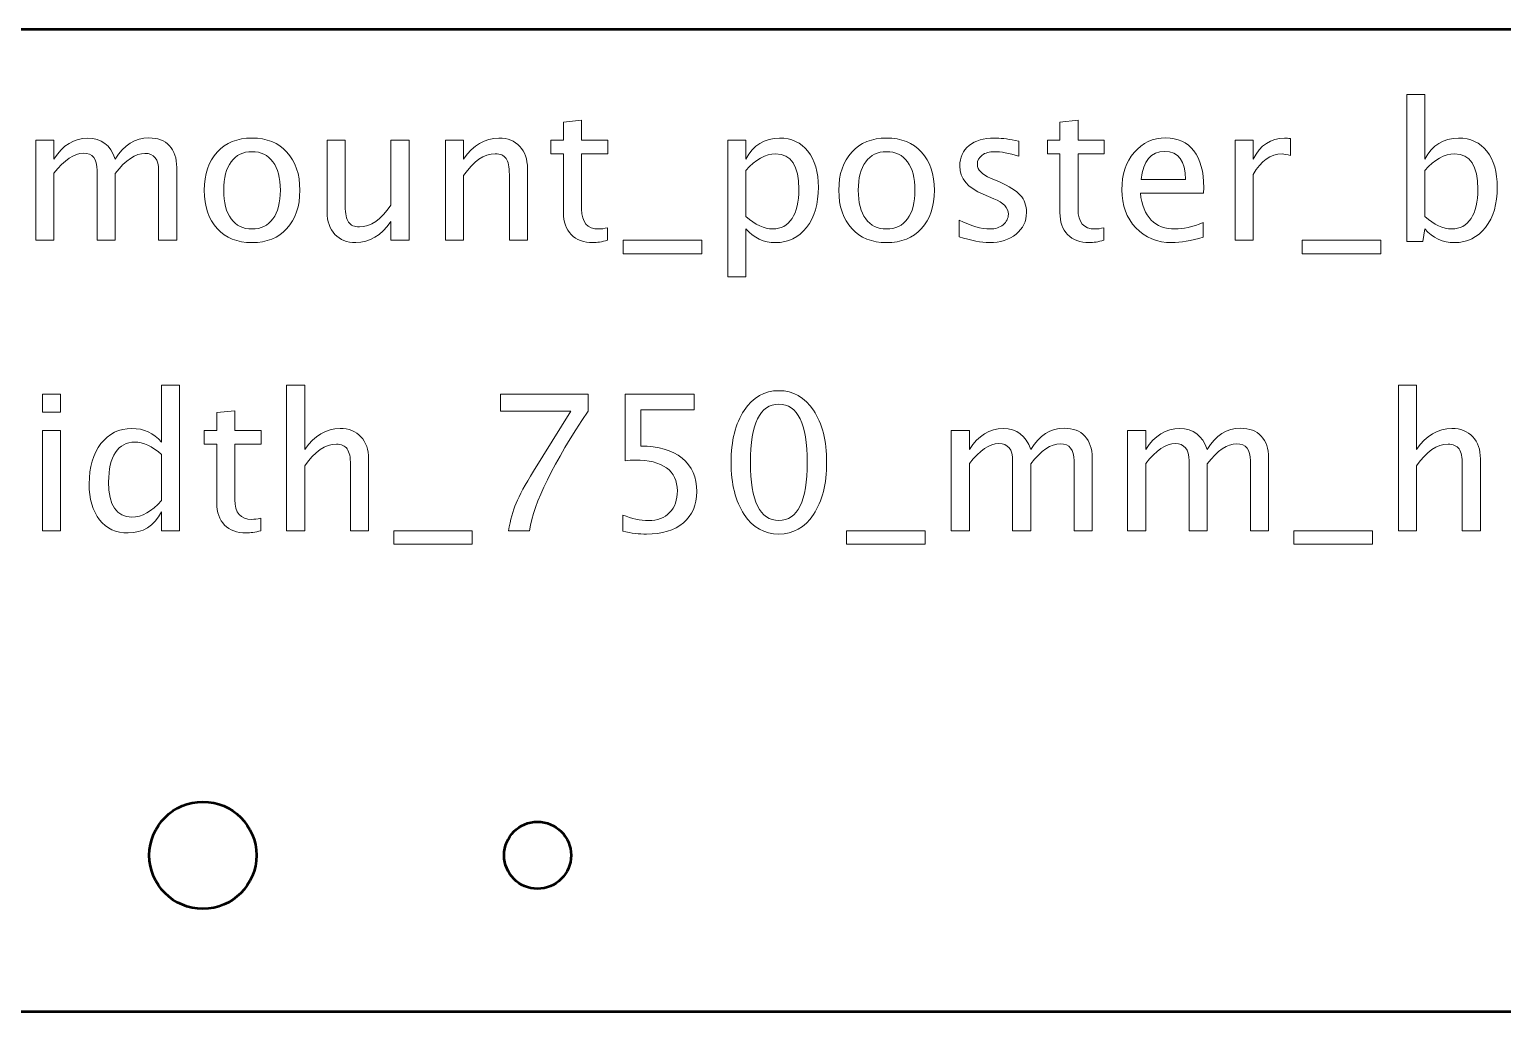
# Model space of a CAD drawing. Header units: centimetres. Extents: x -26.9 to 26.9, y -5.2 to 5.2.
# Drawn here: x 0.72 to 7.32, y 0.8 to 5.2 of the extents above; entities that cross this region are included whole.
import ezdxf

# ---------------------------------------------------------------- set-up
doc = ezdxf.new("R2010")
doc.units = ezdxf.units.CM
doc.header["$MEASUREMENT"] = 0
doc.layers.add('Layer 1', color=7, linetype='Continuous')

msp = doc.modelspace()

# ---------------------------------------------------------------- linework, layer by layer
at = {"layer": 'Layer 1', "lineweight": 53}
for centre, major_axis in [((1.5, 1.5), (0, 0.24)), ((3, 1.5), (0, 0.15))]:
    msp.add_ellipse(centre, major_axis=major_axis, ratio=1, dxfattribs=at)
msp.add_open_spline([(-26.95, 1.3), (-26.95, 1.3), (-26.95, 4.7), (-26.95, 4.7), (-26.95, 4.7), (-26.95, 4.97614), (-26.72614, 5.2), (-26.45, 5.2), (-26.45, 5.2), (-26.45, 5.2), (26.45, 5.2), (26.45, 5.2), (26.45, 5.2), (26.72614, 5.2), (26.95, 4.97614), (26.95, 4.7), (26.95, 4.7), (26.95, 4.7), (26.95, 1.3), (26.95, 1.3), (26.95, 1.3), (26.95, 1.02386), (26.72614, 0.8), (26.45, 0.8), (26.45, 0.8), (26.45, 0.8), (-26.45, 0.8), (-26.45, 0.8), (-26.45, 0.8), (-26.72614, 0.8), (-26.95, 1.02386), (-26.95, 1.3)], degree=3, knots=[0, 0, 0, 0, 0.1111111, 0.1111111, 0.1111111, 0.1111111, 0.2222222, 0.2222222, 0.2222222, 0.2222222, 0.3333333, 0.3333333, 0.3333333, 0.3333333, 0.4444444, 0.4444444, 0.4444444, 0.4444444, 0.5555556, 0.5555556, 0.5555556, 0.5555556, 0.6666667, 0.6666667, 0.6666667, 0.6666667, 0.7777778, 0.7777778, 0.7777778, 0.7777778, 1, 1, 1, 1], dxfattribs=at)
at = {"layer": 'Layer 1', "color": 5, "lineweight": 9}
for points, knots in [([(6.89558, 4.25023), (6.89558, 4.25023), (6.89558, 4.90809), (6.89558, 4.90809), (6.89558, 4.90809), (6.89558, 4.90809), (6.97686, 4.90809), (6.97686, 4.90809), (6.97686, 4.90809), (6.97686, 4.90809), (6.97686, 4.61924), (6.97686, 4.61924), (6.97686, 4.61924), (7.01016, 4.68203), (7.06026, 4.71336), (7.127, 4.71336), (7.127, 4.71336), (7.18105, 4.71336), (7.22352, 4.69374), (7.25457, 4.65437), (7.25457, 4.65437), (7.28561, 4.615), (7.30114, 4.56124), (7.30114, 4.49308), (7.30114, 4.49308), (7.30114, 4.41886), (7.2835, 4.35889), (7.24836, 4.31345), (7.24836, 4.31345), (7.21322, 4.26787), (7.16694, 4.24515), (7.10965, 4.24515), (7.10965, 4.24515), (7.05645, 4.24515), (7.01214, 4.26547), (6.97686, 4.30625), (6.97686, 4.30625), (6.97686, 4.30625), (6.96698, 4.25023), (6.96698, 4.25023), (6.96698, 4.25023), (6.96698, 4.25023), (6.89558, 4.25023), (6.89558, 4.25023)], [0, 0, 0, 0, 0.0833333, 0.0833333, 0.0833333, 0.0833333, 0.1666667, 0.1666667, 0.1666667, 0.1666667, 0.25, 0.25, 0.25, 0.25, 0.3333333, 0.3333333, 0.3333333, 0.3333333, 0.4166667, 0.4166667, 0.4166667, 0.4166667, 0.5, 0.5, 0.5, 0.5, 0.5833333, 0.5833333, 0.5833333, 0.5833333, 0.6666667, 0.6666667, 0.6666667, 0.6666667, 0.75, 0.75, 0.75, 0.75, 0.8333333, 0.8333333, 0.8333333, 0.8333333, 1, 1, 1, 1]), ([(3.31345, 4.25545), (3.28833, 4.24854), (3.26646, 4.24515), (3.24798, 4.24515), (3.24798, 4.24515), (3.20649, 4.24515), (3.17417, 4.257), (3.15103, 4.28071), (3.15103, 4.28071), (3.12775, 4.30442), (3.11618, 4.3373), (3.11618, 4.37949), (3.11618, 4.37949), (3.11618, 4.37949), (3.11618, 4.64308), (3.11618, 4.64308), (3.11618, 4.64308), (3.11618, 4.64308), (3.06001, 4.64308), (3.06001, 4.64308), (3.06001, 4.64308), (3.06001, 4.64308), (3.06001, 4.70405), (3.06001, 4.70405), (3.06001, 4.70405), (3.06001, 4.70405), (3.11618, 4.70405), (3.11618, 4.70405), (3.11618, 4.70405), (3.11618, 4.70405), (3.11618, 4.78518), (3.11618, 4.78518), (3.11618, 4.78518), (3.11618, 4.78518), (3.19746, 4.79295), (3.19746, 4.79295), (3.19746, 4.79295), (3.19746, 4.79295), (3.19746, 4.70405), (3.19746, 4.70405), (3.19746, 4.70405), (3.19746, 4.70405), (3.31514, 4.70405), (3.31514, 4.70405), (3.31514, 4.70405), (3.31514, 4.70405), (3.31514, 4.64308), (3.31514, 4.64308), (3.31514, 4.64308), (3.31514, 4.64308), (3.19746, 4.64308), (3.19746, 4.64308), (3.19746, 4.64308), (3.19746, 4.64308), (3.19746, 4.39416), (3.19746, 4.39416), (3.19746, 4.39416), (3.19746, 4.33546), (3.223, 4.30611), (3.27394, 4.30611), (3.27394, 4.30611), (3.28481, 4.30611), (3.29793, 4.30794), (3.31345, 4.31147), (3.31345, 4.31147), (3.31345, 4.31147), (3.31345, 4.25545), (3.31345, 4.25545)], [0, 0, 0, 0, 0.0555556, 0.0555556, 0.0555556, 0.0555556, 0.1111111, 0.1111111, 0.1111111, 0.1111111, 0.1666667, 0.1666667, 0.1666667, 0.1666667, 0.2222222, 0.2222222, 0.2222222, 0.2222222, 0.2777778, 0.2777778, 0.2777778, 0.2777778, 0.3333333, 0.3333333, 0.3333333, 0.3333333, 0.3888889, 0.3888889, 0.3888889, 0.3888889, 0.4444444, 0.4444444, 0.4444444, 0.4444444, 0.5, 0.5, 0.5, 0.5, 0.5555556, 0.5555556, 0.5555556, 0.5555556, 0.6111111, 0.6111111, 0.6111111, 0.6111111, 0.6666667, 0.6666667, 0.6666667, 0.6666667, 0.7222222, 0.7222222, 0.7222222, 0.7222222, 0.7777778, 0.7777778, 0.7777778, 0.7777778, 0.8333333, 0.8333333, 0.8333333, 0.8333333, 0.8888889, 0.8888889, 0.8888889, 0.8888889, 1, 1, 1, 1]), ([(5.53808, 4.25545), (5.51296, 4.24854), (5.49109, 4.24515), (5.47261, 4.24515), (5.47261, 4.24515), (5.43112, 4.24515), (5.3988, 4.257), (5.37566, 4.28071), (5.37566, 4.28071), (5.35238, 4.30442), (5.34081, 4.3373), (5.34081, 4.37949), (5.34081, 4.37949), (5.34081, 4.37949), (5.34081, 4.64308), (5.34081, 4.64308), (5.34081, 4.64308), (5.34081, 4.64308), (5.28464, 4.64308), (5.28464, 4.64308), (5.28464, 4.64308), (5.28464, 4.64308), (5.28464, 4.70405), (5.28464, 4.70405), (5.28464, 4.70405), (5.28464, 4.70405), (5.34081, 4.70405), (5.34081, 4.70405), (5.34081, 4.70405), (5.34081, 4.70405), (5.34081, 4.78518), (5.34081, 4.78518), (5.34081, 4.78518), (5.34081, 4.78518), (5.42209, 4.79295), (5.42209, 4.79295), (5.42209, 4.79295), (5.42209, 4.79295), (5.42209, 4.70405), (5.42209, 4.70405), (5.42209, 4.70405), (5.42209, 4.70405), (5.53977, 4.70405), (5.53977, 4.70405), (5.53977, 4.70405), (5.53977, 4.70405), (5.53977, 4.64308), (5.53977, 4.64308), (5.53977, 4.64308), (5.53977, 4.64308), (5.42209, 4.64308), (5.42209, 4.64308), (5.42209, 4.64308), (5.42209, 4.64308), (5.42209, 4.39416), (5.42209, 4.39416), (5.42209, 4.39416), (5.42209, 4.33546), (5.44763, 4.30611), (5.49857, 4.30611), (5.49857, 4.30611), (5.50944, 4.30611), (5.52256, 4.30794), (5.53808, 4.31147), (5.53808, 4.31147), (5.53808, 4.31147), (5.53808, 4.25545), (5.53808, 4.25545)], [0, 0, 0, 0, 0.0555556, 0.0555556, 0.0555556, 0.0555556, 0.1111111, 0.1111111, 0.1111111, 0.1111111, 0.1666667, 0.1666667, 0.1666667, 0.1666667, 0.2222222, 0.2222222, 0.2222222, 0.2222222, 0.2777778, 0.2777778, 0.2777778, 0.2777778, 0.3333333, 0.3333333, 0.3333333, 0.3333333, 0.3888889, 0.3888889, 0.3888889, 0.3888889, 0.4444444, 0.4444444, 0.4444444, 0.4444444, 0.5, 0.5, 0.5, 0.5, 0.5555556, 0.5555556, 0.5555556, 0.5555556, 0.6111111, 0.6111111, 0.6111111, 0.6111111, 0.6666667, 0.6666667, 0.6666667, 0.6666667, 0.7222222, 0.7222222, 0.7222222, 0.7222222, 0.7777778, 0.7777778, 0.7777778, 0.7777778, 0.8333333, 0.8333333, 0.8333333, 0.8333333, 0.8888889, 0.8888889, 0.8888889, 0.8888889, 1, 1, 1, 1]), ([(0.75114, 4.25531), (0.75114, 4.25531), (0.75114, 4.70405), (0.75114, 4.70405), (0.75114, 4.70405), (0.75114, 4.70405), (0.83242, 4.70405), (0.83242, 4.70405), (0.83242, 4.70405), (0.83242, 4.70405), (0.83242, 4.61924), (0.83242, 4.61924), (0.83242, 4.61924), (0.87207, 4.68203), (0.92287, 4.71336), (0.9851, 4.71336), (0.9851, 4.71336), (1.04508, 4.71336), (1.08586, 4.68203), (1.10759, 4.61924), (1.10759, 4.61924), (1.14611, 4.6826), (1.19635, 4.71421), (1.25801, 4.71421), (1.25801, 4.71421), (1.29738, 4.71421), (1.328, 4.70263), (1.34988, 4.67935), (1.34988, 4.67935), (1.37175, 4.65607), (1.38276, 4.62347), (1.38276, 4.58156), (1.38276, 4.58156), (1.38276, 4.58156), (1.38276, 4.25531), (1.38276, 4.25531), (1.38276, 4.25531), (1.38276, 4.25531), (1.30148, 4.25531), (1.30148, 4.25531), (1.30148, 4.25531), (1.30148, 4.25531), (1.30148, 4.56815), (1.30148, 4.56815), (1.30148, 4.56815), (1.30148, 4.61924), (1.28116, 4.64478), (1.24052, 4.64478), (1.24052, 4.64478), (1.19832, 4.64478), (1.15401, 4.615), (1.10759, 4.55531), (1.10759, 4.55531), (1.10759, 4.55531), (1.10759, 4.25531), (1.10759, 4.25531), (1.10759, 4.25531), (1.10759, 4.25531), (1.02631, 4.25531), (1.02631, 4.25531), (1.02631, 4.25531), (1.02631, 4.25531), (1.02631, 4.56844), (1.02631, 4.56844), (1.02631, 4.56844), (1.02631, 4.61994), (1.00571, 4.64562), (0.96436, 4.64562), (0.96436, 4.64562), (0.9233, 4.64562), (0.87927, 4.61571), (0.83242, 4.55574), (0.83242, 4.55574), (0.83242, 4.55574), (0.83242, 4.25531), (0.83242, 4.25531), (0.83242, 4.25531), (0.83242, 4.25531), (0.75114, 4.25531), (0.75114, 4.25531)], [0, 0, 0, 0, 0.047619, 0.047619, 0.047619, 0.047619, 0.0952381, 0.0952381, 0.0952381, 0.0952381, 0.1428571, 0.1428571, 0.1428571, 0.1428571, 0.1904762, 0.1904762, 0.1904762, 0.1904762, 0.2380952, 0.2380952, 0.2380952, 0.2380952, 0.2857143, 0.2857143, 0.2857143, 0.2857143, 0.3333333, 0.3333333, 0.3333333, 0.3333333, 0.3809524, 0.3809524, 0.3809524, 0.3809524, 0.4285714, 0.4285714, 0.4285714, 0.4285714, 0.4761905, 0.4761905, 0.4761905, 0.4761905, 0.5238095, 0.5238095, 0.5238095, 0.5238095, 0.5714286, 0.5714286, 0.5714286, 0.5714286, 0.6190476, 0.6190476, 0.6190476, 0.6190476, 0.6666667, 0.6666667, 0.6666667, 0.6666667, 0.7142857, 0.7142857, 0.7142857, 0.7142857, 0.7619048, 0.7619048, 0.7619048, 0.7619048, 0.8095238, 0.8095238, 0.8095238, 0.8095238, 0.8571429, 0.8571429, 0.8571429, 0.8571429, 0.9047619, 0.9047619, 0.9047619, 0.9047619, 1, 1, 1, 1]), ([(1.7203, 4.24515), (1.6544, 4.24515), (1.60219, 4.26618), (1.5638, 4.30823), (1.5638, 4.30823), (1.52528, 4.35028), (1.50609, 4.40743), (1.50609, 4.47954), (1.50609, 4.47954), (1.50609, 4.5515), (1.52528, 4.60851), (1.5638, 4.65042), (1.5638, 4.65042), (1.60219, 4.69233), (1.6544, 4.71336), (1.7203, 4.71336), (1.7203, 4.71336), (1.7862, 4.71336), (1.83841, 4.69233), (1.87679, 4.65042), (1.87679, 4.65042), (1.91531, 4.60851), (1.93451, 4.5515), (1.93451, 4.47954), (1.93451, 4.47954), (1.93451, 4.40743), (1.91531, 4.35028), (1.87679, 4.30823), (1.87679, 4.30823), (1.83841, 4.26618), (1.7862, 4.24515), (1.7203, 4.24515)], [0, 0, 0, 0, 0.1111111, 0.1111111, 0.1111111, 0.1111111, 0.2222222, 0.2222222, 0.2222222, 0.2222222, 0.3333333, 0.3333333, 0.3333333, 0.3333333, 0.4444444, 0.4444444, 0.4444444, 0.4444444, 0.5555556, 0.5555556, 0.5555556, 0.5555556, 0.6666667, 0.6666667, 0.6666667, 0.6666667, 0.7777778, 0.7777778, 0.7777778, 0.7777778, 1, 1, 1, 1]), ([(2.34288, 4.25531), (2.34288, 4.25531), (2.34288, 4.33969), (2.34288, 4.33969), (2.34288, 4.33969), (2.29956, 4.27662), (2.24693, 4.24515), (2.18512, 4.24515), (2.18512, 4.24515), (2.14589, 4.24515), (2.11471, 4.25743), (2.09156, 4.28212), (2.09156, 4.28212), (2.06828, 4.30682), (2.05671, 4.33998), (2.05671, 4.38189), (2.05671, 4.38189), (2.05671, 4.38189), (2.05671, 4.70405), (2.05671, 4.70405), (2.05671, 4.70405), (2.05671, 4.70405), (2.13799, 4.70405), (2.13799, 4.70405), (2.13799, 4.70405), (2.13799, 4.70405), (2.13799, 4.40842), (2.13799, 4.40842), (2.13799, 4.40842), (2.13799, 4.37469), (2.14293, 4.35084), (2.15267, 4.33673), (2.15267, 4.33673), (2.16254, 4.32248), (2.17891, 4.31542), (2.20191, 4.31542), (2.20191, 4.31542), (2.25159, 4.31542), (2.29872, 4.34802), (2.34288, 4.41336), (2.34288, 4.41336), (2.34288, 4.41336), (2.34288, 4.70405), (2.34288, 4.70405), (2.34288, 4.70405), (2.34288, 4.70405), (2.42417, 4.70405), (2.42417, 4.70405), (2.42417, 4.70405), (2.42417, 4.70405), (2.42417, 4.25531), (2.42417, 4.25531), (2.42417, 4.25531), (2.42417, 4.25531), (2.34288, 4.25531), (2.34288, 4.25531)], [0, 0, 0, 0, 0.0666667, 0.0666667, 0.0666667, 0.0666667, 0.1333333, 0.1333333, 0.1333333, 0.1333333, 0.2, 0.2, 0.2, 0.2, 0.2666667, 0.2666667, 0.2666667, 0.2666667, 0.3333333, 0.3333333, 0.3333333, 0.3333333, 0.4, 0.4, 0.4, 0.4, 0.4666667, 0.4666667, 0.4666667, 0.4666667, 0.5333333, 0.5333333, 0.5333333, 0.5333333, 0.6, 0.6, 0.6, 0.6, 0.6666667, 0.6666667, 0.6666667, 0.6666667, 0.7333333, 0.7333333, 0.7333333, 0.7333333, 0.8, 0.8, 0.8, 0.8, 0.8666667, 0.8666667, 0.8666667, 0.8666667, 1, 1, 1, 1]), ([(2.58729, 4.25531), (2.58729, 4.25531), (2.58729, 4.70405), (2.58729, 4.70405), (2.58729, 4.70405), (2.58729, 4.70405), (2.66857, 4.70405), (2.66857, 4.70405), (2.66857, 4.70405), (2.66857, 4.70405), (2.66857, 4.61924), (2.66857, 4.61924), (2.66857, 4.61924), (2.71161, 4.68203), (2.76439, 4.71336), (2.82676, 4.71336), (2.82676, 4.71336), (2.86599, 4.71336), (2.89717, 4.70108), (2.92017, 4.67639), (2.92017, 4.67639), (2.94317, 4.65183), (2.95475, 4.61867), (2.95475, 4.57719), (2.95475, 4.57719), (2.95475, 4.57719), (2.95475, 4.25531), (2.95475, 4.25531), (2.95475, 4.25531), (2.95475, 4.25531), (2.87346, 4.25531), (2.87346, 4.25531), (2.87346, 4.25531), (2.87346, 4.25531), (2.87346, 4.55066), (2.87346, 4.55066), (2.87346, 4.55066), (2.87346, 4.58396), (2.86853, 4.60767), (2.85879, 4.62178), (2.85879, 4.62178), (2.84891, 4.63603), (2.83268, 4.64308), (2.80996, 4.64308), (2.80996, 4.64308), (2.76001, 4.64308), (2.71288, 4.61049), (2.66857, 4.54529), (2.66857, 4.54529), (2.66857, 4.54529), (2.66857, 4.25531), (2.66857, 4.25531), (2.66857, 4.25531), (2.66857, 4.25531), (2.58729, 4.25531), (2.58729, 4.25531)], [0, 0, 0, 0, 0.0666667, 0.0666667, 0.0666667, 0.0666667, 0.1333333, 0.1333333, 0.1333333, 0.1333333, 0.2, 0.2, 0.2, 0.2, 0.2666667, 0.2666667, 0.2666667, 0.2666667, 0.3333333, 0.3333333, 0.3333333, 0.3333333, 0.4, 0.4, 0.4, 0.4, 0.4666667, 0.4666667, 0.4666667, 0.4666667, 0.5333333, 0.5333333, 0.5333333, 0.5333333, 0.6, 0.6, 0.6, 0.6, 0.6666667, 0.6666667, 0.6666667, 0.6666667, 0.7333333, 0.7333333, 0.7333333, 0.7333333, 0.8, 0.8, 0.8, 0.8, 0.8666667, 0.8666667, 0.8666667, 0.8666667, 1, 1, 1, 1]), ([(3.85278, 4.0919), (3.85278, 4.0919), (3.85278, 4.70405), (3.85278, 4.70405), (3.85278, 4.70405), (3.85278, 4.70405), (3.93406, 4.70405), (3.93406, 4.70405), (3.93406, 4.70405), (3.93406, 4.70405), (3.93406, 4.61924), (3.93406, 4.61924), (3.93406, 4.61924), (3.96736, 4.68203), (4.01746, 4.71336), (4.0842, 4.71336), (4.0842, 4.71336), (4.13825, 4.71336), (4.18072, 4.69374), (4.21177, 4.65437), (4.21177, 4.65437), (4.24281, 4.615), (4.25834, 4.56124), (4.25834, 4.49308), (4.25834, 4.49308), (4.25834, 4.41886), (4.2407, 4.35889), (4.20556, 4.31345), (4.20556, 4.31345), (4.17042, 4.26787), (4.12414, 4.24515), (4.06685, 4.24515), (4.06685, 4.24515), (4.01365, 4.24515), (3.96934, 4.26547), (3.93406, 4.30625), (3.93406, 4.30625), (3.93406, 4.30625), (3.93406, 4.0919), (3.93406, 4.0919), (3.93406, 4.0919), (3.93406, 4.0919), (3.85278, 4.0919), (3.85278, 4.0919)], [0, 0, 0, 0, 0.0833333, 0.0833333, 0.0833333, 0.0833333, 0.1666667, 0.1666667, 0.1666667, 0.1666667, 0.25, 0.25, 0.25, 0.25, 0.3333333, 0.3333333, 0.3333333, 0.3333333, 0.4166667, 0.4166667, 0.4166667, 0.4166667, 0.5, 0.5, 0.5, 0.5, 0.5833333, 0.5833333, 0.5833333, 0.5833333, 0.6666667, 0.6666667, 0.6666667, 0.6666667, 0.75, 0.75, 0.75, 0.75, 0.8333333, 0.8333333, 0.8333333, 0.8333333, 1, 1, 1, 1]), ([(4.56427, 4.24515), (4.49837, 4.24515), (4.44616, 4.26618), (4.40777, 4.30823), (4.40777, 4.30823), (4.36925, 4.35028), (4.35006, 4.40743), (4.35006, 4.47954), (4.35006, 4.47954), (4.35006, 4.5515), (4.36925, 4.60851), (4.40777, 4.65042), (4.40777, 4.65042), (4.44616, 4.69233), (4.49837, 4.71336), (4.56427, 4.71336), (4.56427, 4.71336), (4.63017, 4.71336), (4.68238, 4.69233), (4.72076, 4.65042), (4.72076, 4.65042), (4.75928, 4.60851), (4.77848, 4.5515), (4.77848, 4.47954), (4.77848, 4.47954), (4.77848, 4.40743), (4.75928, 4.35028), (4.72076, 4.30823), (4.72076, 4.30823), (4.68238, 4.26618), (4.63017, 4.24515), (4.56427, 4.24515)], [0, 0, 0, 0, 0.1111111, 0.1111111, 0.1111111, 0.1111111, 0.2222222, 0.2222222, 0.2222222, 0.2222222, 0.3333333, 0.3333333, 0.3333333, 0.3333333, 0.4444444, 0.4444444, 0.4444444, 0.4444444, 0.5555556, 0.5555556, 0.5555556, 0.5555556, 0.6666667, 0.6666667, 0.6666667, 0.6666667, 0.7777778, 0.7777778, 0.7777778, 0.7777778, 1, 1, 1, 1]), ([(4.88967, 4.2714), (4.88967, 4.2714), (4.88967, 4.3459), (4.88967, 4.3459), (4.88967, 4.3459), (4.94287, 4.31937), (4.98902, 4.30611), (5.02839, 4.30611), (5.02839, 4.30611), (5.05181, 4.30611), (5.07128, 4.31246), (5.08667, 4.32516), (5.08667, 4.32516), (5.10205, 4.33772), (5.10981, 4.35352), (5.10981, 4.37257), (5.10981, 4.37257), (5.10981, 4.40037), (5.08822, 4.42337), (5.04504, 4.44158), (5.04504, 4.44158), (5.04504, 4.44158), (4.99748, 4.46176), (4.99748, 4.46176), (4.99748, 4.46176), (4.92735, 4.49083), (4.89221, 4.53288), (4.89221, 4.58749), (4.89221, 4.58749), (4.89221, 4.62657), (4.90604, 4.65734), (4.9337, 4.67977), (4.9337, 4.67977), (4.96136, 4.70221), (4.99932, 4.71336), (5.04744, 4.71336), (5.04744, 4.71336), (5.07241, 4.71336), (5.10346, 4.70997), (5.14029, 4.70306), (5.14029, 4.70306), (5.14029, 4.70306), (5.15722, 4.69981), (5.15722, 4.69981), (5.15722, 4.69981), (5.15722, 4.69981), (5.15722, 4.63208), (5.15722, 4.63208), (5.15722, 4.63208), (5.11192, 4.64562), (5.0758, 4.6524), (5.04885, 4.6524), (5.04885, 4.6524), (5.02514, 4.6524), (5.00637, 4.64718), (4.99212, 4.63688), (4.99212, 4.63688), (4.97801, 4.62657), (4.97095, 4.61275), (4.97095, 4.59539), (4.97095, 4.59539), (4.97095, 4.57098), (4.99071, 4.55023), (5.03036, 4.53344), (5.03036, 4.53344), (5.03036, 4.53344), (5.06945, 4.51693), (5.06945, 4.51693), (5.06945, 4.51693), (5.11376, 4.4983), (5.14509, 4.47855), (5.16343, 4.45781), (5.16343, 4.45781), (5.18192, 4.43706), (5.19109, 4.4111), (5.19109, 4.38005), (5.19109, 4.38005), (5.19109, 4.34068), (5.17557, 4.30837), (5.14438, 4.28311), (5.14438, 4.28311), (5.11334, 4.25785), (5.07354, 4.24515), (5.02514, 4.24515), (5.02514, 4.24515), (4.98789, 4.24515), (4.94287, 4.2539), (4.88967, 4.2714)], [0, 0, 0, 0, 0.0434783, 0.0434783, 0.0434783, 0.0434783, 0.0869565, 0.0869565, 0.0869565, 0.0869565, 0.1304348, 0.1304348, 0.1304348, 0.1304348, 0.173913, 0.173913, 0.173913, 0.173913, 0.2173913, 0.2173913, 0.2173913, 0.2173913, 0.2608696, 0.2608696, 0.2608696, 0.2608696, 0.3043478, 0.3043478, 0.3043478, 0.3043478, 0.3478261, 0.3478261, 0.3478261, 0.3478261, 0.3913043, 0.3913043, 0.3913043, 0.3913043, 0.4347826, 0.4347826, 0.4347826, 0.4347826, 0.4782609, 0.4782609, 0.4782609, 0.4782609, 0.5217391, 0.5217391, 0.5217391, 0.5217391, 0.5652174, 0.5652174, 0.5652174, 0.5652174, 0.6086957, 0.6086957, 0.6086957, 0.6086957, 0.6521739, 0.6521739, 0.6521739, 0.6521739, 0.6956522, 0.6956522, 0.6956522, 0.6956522, 0.7391304, 0.7391304, 0.7391304, 0.7391304, 0.7826087, 0.7826087, 0.7826087, 0.7826087, 0.826087, 0.826087, 0.826087, 0.826087, 0.8695652, 0.8695652, 0.8695652, 0.8695652, 0.9130435, 0.9130435, 0.9130435, 0.9130435, 1, 1, 1, 1]), ([(5.98342, 4.2697), (5.92881, 4.25333), (5.88211, 4.24515), (5.84316, 4.24515), (5.84316, 4.24515), (5.7767, 4.24515), (5.72265, 4.26716), (5.68102, 4.31105), (5.68102, 4.31105), (5.63939, 4.35493), (5.61851, 4.4118), (5.61851, 4.48179), (5.61851, 4.48179), (5.61851, 4.54967), (5.63685, 4.60541), (5.67368, 4.64901), (5.67368, 4.64901), (5.71051, 4.69247), (5.75765, 4.71421), (5.81508, 4.71421), (5.81508, 4.71421), (5.86941, 4.71421), (5.91146, 4.69487), (5.94109, 4.65621), (5.94109, 4.65621), (5.97072, 4.61754), (5.98554, 4.56279), (5.98554, 4.49181), (5.98554, 4.49181), (5.98554, 4.49181), (5.98512, 4.46698), (5.98512, 4.46698), (5.98512, 4.46698), (5.98512, 4.46698), (5.70148, 4.46698), (5.70148, 4.46698), (5.70148, 4.46698), (5.71334, 4.35973), (5.76569, 4.30611), (5.8584, 4.30611), (5.8584, 4.30611), (5.89241, 4.30611), (5.93404, 4.31571), (5.98342, 4.3349), (5.98342, 4.3349), (5.98342, 4.3349), (5.98342, 4.2697), (5.98342, 4.2697)], [0, 0, 0, 0, 0.0769231, 0.0769231, 0.0769231, 0.0769231, 0.1538462, 0.1538462, 0.1538462, 0.1538462, 0.2307692, 0.2307692, 0.2307692, 0.2307692, 0.3076923, 0.3076923, 0.3076923, 0.3076923, 0.3846154, 0.3846154, 0.3846154, 0.3846154, 0.4615385, 0.4615385, 0.4615385, 0.4615385, 0.5384615, 0.5384615, 0.5384615, 0.5384615, 0.6153846, 0.6153846, 0.6153846, 0.6153846, 0.6923077, 0.6923077, 0.6923077, 0.6923077, 0.7692308, 0.7692308, 0.7692308, 0.7692308, 0.8461538, 0.8461538, 0.8461538, 0.8461538, 1, 1, 1, 1]), ([(6.12581, 4.25531), (6.12581, 4.25531), (6.12581, 4.70405), (6.12581, 4.70405), (6.12581, 4.70405), (6.12581, 4.70405), (6.20709, 4.70405), (6.20709, 4.70405), (6.20709, 4.70405), (6.20709, 4.70405), (6.20709, 4.61924), (6.20709, 4.61924), (6.20709, 4.61924), (6.23941, 4.68203), (6.28625, 4.71336), (6.34778, 4.71336), (6.34778, 4.71336), (6.3561, 4.71336), (6.36485, 4.71265), (6.37388, 4.71124), (6.37388, 4.71124), (6.37388, 4.71124), (6.37388, 4.63518), (6.37388, 4.63518), (6.37388, 4.63518), (6.35977, 4.63984), (6.34736, 4.64224), (6.33663, 4.64224), (6.33663, 4.64224), (6.28498, 4.64224), (6.2418, 4.61176), (6.20709, 4.55066), (6.20709, 4.55066), (6.20709, 4.55066), (6.20709, 4.25531), (6.20709, 4.25531), (6.20709, 4.25531), (6.20709, 4.25531), (6.12581, 4.25531), (6.12581, 4.25531)], [0, 0, 0, 0, 0.0909091, 0.0909091, 0.0909091, 0.0909091, 0.1818182, 0.1818182, 0.1818182, 0.1818182, 0.2727273, 0.2727273, 0.2727273, 0.2727273, 0.3636364, 0.3636364, 0.3636364, 0.3636364, 0.4545455, 0.4545455, 0.4545455, 0.4545455, 0.5454545, 0.5454545, 0.5454545, 0.5454545, 0.6363636, 0.6363636, 0.6363636, 0.6363636, 0.7272727, 0.7272727, 0.7272727, 0.7272727, 0.8181818, 0.8181818, 0.8181818, 0.8181818, 1, 1, 1, 1]), ([(1.72016, 4.30611), (1.76037, 4.30611), (1.7917, 4.32121), (1.814, 4.35155), (1.814, 4.35155), (1.83615, 4.38175), (1.8473, 4.4245), (1.8473, 4.47954), (1.8473, 4.47954), (1.8473, 4.53443), (1.83615, 4.57704), (1.814, 4.60724), (1.814, 4.60724), (1.7917, 4.6373), (1.76037, 4.6524), (1.72016, 4.6524), (1.72016, 4.6524), (1.6798, 4.6524), (1.64847, 4.6373), (1.62646, 4.60724), (1.62646, 4.60724), (1.6043, 4.57704), (1.5933, 4.53443), (1.5933, 4.47954), (1.5933, 4.47954), (1.5933, 4.4245), (1.6043, 4.38175), (1.62646, 4.35155), (1.62646, 4.35155), (1.64847, 4.32121), (1.6798, 4.30611), (1.72016, 4.30611)], [0, 0, 0, 0, 0.1111111, 0.1111111, 0.1111111, 0.1111111, 0.2222222, 0.2222222, 0.2222222, 0.2222222, 0.3333333, 0.3333333, 0.3333333, 0.3333333, 0.4444444, 0.4444444, 0.4444444, 0.4444444, 0.5555556, 0.5555556, 0.5555556, 0.5555556, 0.6666667, 0.6666667, 0.6666667, 0.6666667, 0.7777778, 0.7777778, 0.7777778, 0.7777778, 1, 1, 1, 1]), ([(3.93406, 4.36227), (3.97597, 4.32488), (4.01591, 4.30611), (4.05386, 4.30611), (4.05386, 4.30611), (4.09126, 4.30611), (4.12019, 4.32177), (4.14051, 4.35296), (4.14051, 4.35296), (4.16097, 4.38414), (4.17113, 4.42803), (4.17113, 4.48476), (4.17113, 4.48476), (4.17113, 4.58974), (4.13641, 4.64224), (4.06699, 4.64224), (4.06699, 4.64224), (4.02155, 4.64224), (3.97724, 4.61768), (3.93406, 4.56844), (3.93406, 4.56844), (3.93406, 4.56844), (3.93406, 4.36227), (3.93406, 4.36227)], [0, 0, 0, 0, 0.1428571, 0.1428571, 0.1428571, 0.1428571, 0.2857143, 0.2857143, 0.2857143, 0.2857143, 0.4285714, 0.4285714, 0.4285714, 0.4285714, 0.5714286, 0.5714286, 0.5714286, 0.5714286, 0.7142857, 0.7142857, 0.7142857, 0.7142857, 1, 1, 1, 1]), ([(4.56413, 4.30611), (4.60434, 4.30611), (4.63567, 4.32121), (4.65797, 4.35155), (4.65797, 4.35155), (4.68012, 4.38175), (4.69127, 4.4245), (4.69127, 4.47954), (4.69127, 4.47954), (4.69127, 4.53443), (4.68012, 4.57704), (4.65797, 4.60724), (4.65797, 4.60724), (4.63567, 4.6373), (4.60434, 4.6524), (4.56413, 4.6524), (4.56413, 4.6524), (4.52377, 4.6524), (4.49244, 4.6373), (4.47043, 4.60724), (4.47043, 4.60724), (4.44827, 4.57704), (4.43727, 4.53443), (4.43727, 4.47954), (4.43727, 4.47954), (4.43727, 4.4245), (4.44827, 4.38175), (4.47043, 4.35155), (4.47043, 4.35155), (4.49244, 4.32121), (4.52377, 4.30611), (4.56413, 4.30611)], [0, 0, 0, 0, 0.1111111, 0.1111111, 0.1111111, 0.1111111, 0.2222222, 0.2222222, 0.2222222, 0.2222222, 0.3333333, 0.3333333, 0.3333333, 0.3333333, 0.4444444, 0.4444444, 0.4444444, 0.4444444, 0.5555556, 0.5555556, 0.5555556, 0.5555556, 0.6666667, 0.6666667, 0.6666667, 0.6666667, 0.7777778, 0.7777778, 0.7777778, 0.7777778, 1, 1, 1, 1]), ([(5.70572, 4.52794), (5.70572, 4.52794), (5.90384, 4.52794), (5.90384, 4.52794), (5.90384, 4.52794), (5.90384, 4.61148), (5.87265, 4.65324), (5.81042, 4.65324), (5.81042, 4.65324), (5.74777, 4.65324), (5.71291, 4.61148), (5.70572, 4.52794)], [0, 0, 0, 0, 0.25, 0.25, 0.25, 0.25, 0.5, 0.5, 0.5, 0.5, 1, 1, 1, 1]), ([(6.97686, 4.36227), (7.01877, 4.32488), (7.05871, 4.30611), (7.09666, 4.30611), (7.09666, 4.30611), (7.13406, 4.30611), (7.16299, 4.32177), (7.18331, 4.35296), (7.18331, 4.35296), (7.20377, 4.38414), (7.21393, 4.42803), (7.21393, 4.48476), (7.21393, 4.48476), (7.21393, 4.58974), (7.17921, 4.64224), (7.10979, 4.64224), (7.10979, 4.64224), (7.06435, 4.64224), (7.02004, 4.61768), (6.97686, 4.56844), (6.97686, 4.56844), (6.97686, 4.56844), (6.97686, 4.36227), (6.97686, 4.36227)], [0, 0, 0, 0, 0.1428571, 0.1428571, 0.1428571, 0.1428571, 0.2857143, 0.2857143, 0.2857143, 0.2857143, 0.4285714, 0.4285714, 0.4285714, 0.4285714, 0.5714286, 0.5714286, 0.5714286, 0.5714286, 0.7142857, 0.7142857, 0.7142857, 0.7142857, 1, 1, 1, 1]), ([(3.38372, 4.19435), (3.38372, 4.19435), (3.38372, 4.25531), (3.38372, 4.25531), (3.38372, 4.25531), (3.38372, 4.25531), (3.73593, 4.25531), (3.73593, 4.25531), (3.73593, 4.25531), (3.73593, 4.25531), (3.73593, 4.19435), (3.73593, 4.19435), (3.73593, 4.19435), (3.73593, 4.19435), (3.38372, 4.19435), (3.38372, 4.19435)], [0, 0, 0, 0, 0.2, 0.2, 0.2, 0.2, 0.4, 0.4, 0.4, 0.4, 0.6, 0.6, 0.6, 0.6, 1, 1, 1, 1]), ([(6.42652, 4.19435), (6.42652, 4.19435), (6.42652, 4.25531), (6.42652, 4.25531), (6.42652, 4.25531), (6.42652, 4.25531), (6.77873, 4.25531), (6.77873, 4.25531), (6.77873, 4.25531), (6.77873, 4.25531), (6.77873, 4.19435), (6.77873, 4.19435), (6.77873, 4.19435), (6.77873, 4.19435), (6.42652, 4.19435), (6.42652, 4.19435)], [0, 0, 0, 0, 0.2, 0.2, 0.2, 0.2, 0.4, 0.4, 0.4, 0.4, 0.6, 0.6, 0.6, 0.6, 1, 1, 1, 1]), ([(0.78127, 3.48513), (0.78127, 3.48513), (0.78127, 3.56641), (0.78127, 3.56641), (0.78127, 3.56641), (0.78127, 3.56641), (0.86255, 3.56641), (0.86255, 3.56641), (0.86255, 3.56641), (0.86255, 3.56641), (0.86255, 3.48513), (0.86255, 3.48513), (0.86255, 3.48513), (0.86255, 3.48513), (0.78127, 3.48513), (0.78127, 3.48513)], [0, 0, 0, 0, 0.2, 0.2, 0.2, 0.2, 0.4, 0.4, 0.4, 0.4, 0.6, 0.6, 0.6, 0.6, 1, 1, 1, 1]), ([(1.31467, 2.95427), (1.31467, 2.95427), (1.31467, 3.03851), (1.31467, 3.03851), (1.31467, 3.03851), (1.28151, 2.97558), (1.23156, 2.94411), (1.16481, 2.94411), (1.16481, 2.94411), (1.11063, 2.94411), (1.06801, 2.96372), (1.03697, 3.00309), (1.03697, 3.00309), (1.00592, 3.04246), (0.9904, 3.09623), (0.9904, 3.16439), (0.9904, 3.16439), (0.9904, 3.23889), (1.00804, 3.29886), (1.04318, 3.3443), (1.04318, 3.3443), (1.07845, 3.3896), (1.12474, 3.41232), (1.18217, 3.41232), (1.18217, 3.41232), (1.23537, 3.41232), (1.27968, 3.392), (1.31467, 3.35122), (1.31467, 3.35122), (1.31467, 3.35122), (1.31467, 3.60705), (1.31467, 3.60705), (1.31467, 3.60705), (1.31467, 3.60705), (1.39596, 3.60705), (1.39596, 3.60705), (1.39596, 3.60705), (1.39596, 3.60705), (1.39596, 2.95427), (1.39596, 2.95427), (1.39596, 2.95427), (1.39596, 2.95427), (1.31467, 2.95427), (1.31467, 2.95427)], [0, 0, 0, 0, 0.0833333, 0.0833333, 0.0833333, 0.0833333, 0.1666667, 0.1666667, 0.1666667, 0.1666667, 0.25, 0.25, 0.25, 0.25, 0.3333333, 0.3333333, 0.3333333, 0.3333333, 0.4166667, 0.4166667, 0.4166667, 0.4166667, 0.5, 0.5, 0.5, 0.5, 0.5833333, 0.5833333, 0.5833333, 0.5833333, 0.6666667, 0.6666667, 0.6666667, 0.6666667, 0.75, 0.75, 0.75, 0.75, 0.8333333, 0.8333333, 0.8333333, 0.8333333, 1, 1, 1, 1]), ([(1.87545, 2.95427), (1.87545, 2.95427), (1.87545, 3.60705), (1.87545, 3.60705), (1.87545, 3.60705), (1.87545, 3.60705), (1.95673, 3.60705), (1.95673, 3.60705), (1.95673, 3.60705), (1.95673, 3.60705), (1.95673, 3.3182), (1.95673, 3.3182), (1.95673, 3.3182), (1.99977, 3.38099), (2.05255, 3.41232), (2.11492, 3.41232), (2.11492, 3.41232), (2.15415, 3.41232), (2.18533, 3.40004), (2.20833, 3.37535), (2.20833, 3.37535), (2.23133, 3.35079), (2.24291, 3.31763), (2.24291, 3.27615), (2.24291, 3.27615), (2.24291, 3.27615), (2.24291, 2.95427), (2.24291, 2.95427), (2.24291, 2.95427), (2.24291, 2.95427), (2.16162, 2.95427), (2.16162, 2.95427), (2.16162, 2.95427), (2.16162, 2.95427), (2.16162, 3.24962), (2.16162, 3.24962), (2.16162, 3.24962), (2.16162, 3.28292), (2.15669, 3.30663), (2.14695, 3.32074), (2.14695, 3.32074), (2.13707, 3.33499), (2.12084, 3.34204), (2.09812, 3.34204), (2.09812, 3.34204), (2.04817, 3.34204), (2.00104, 3.30945), (1.95673, 3.24425), (1.95673, 3.24425), (1.95673, 3.24425), (1.95673, 2.95427), (1.95673, 2.95427), (1.95673, 2.95427), (1.95673, 2.95427), (1.87545, 2.95427), (1.87545, 2.95427)], [0, 0, 0, 0, 0.0666667, 0.0666667, 0.0666667, 0.0666667, 0.1333333, 0.1333333, 0.1333333, 0.1333333, 0.2, 0.2, 0.2, 0.2, 0.2666667, 0.2666667, 0.2666667, 0.2666667, 0.3333333, 0.3333333, 0.3333333, 0.3333333, 0.4, 0.4, 0.4, 0.4, 0.4666667, 0.4666667, 0.4666667, 0.4666667, 0.5333333, 0.5333333, 0.5333333, 0.5333333, 0.6, 0.6, 0.6, 0.6, 0.6666667, 0.6666667, 0.6666667, 0.6666667, 0.7333333, 0.7333333, 0.7333333, 0.7333333, 0.8, 0.8, 0.8, 0.8, 0.8666667, 0.8666667, 0.8666667, 0.8666667, 1, 1, 1, 1]), ([(2.87001, 2.95427), (2.87791, 3.00197), (2.88934, 3.04331), (2.90402, 3.07802), (2.90402, 3.07802), (2.91869, 3.11274), (2.9448, 3.16058), (2.98205, 3.22125), (2.98205, 3.22125), (2.98205, 3.22125), (3.14856, 3.49021), (3.14856, 3.49021), (3.14856, 3.49021), (3.14856, 3.49021), (2.83445, 3.49021), (2.83445, 3.49021), (2.83445, 3.49021), (2.83445, 3.49021), (2.83445, 3.56641), (2.83445, 3.56641), (2.83445, 3.56641), (2.83445, 3.56641), (3.22731, 3.56641), (3.22731, 3.56641), (3.22731, 3.56641), (3.22731, 3.56641), (3.22731, 3.49021), (3.22731, 3.49021), (3.22731, 3.49021), (3.07053, 3.25879), (2.98276, 3.08014), (2.96399, 2.95427), (2.96399, 2.95427), (2.96399, 2.95427), (2.87001, 2.95427), (2.87001, 2.95427)], [0, 0, 0, 0, 0.1, 0.1, 0.1, 0.1, 0.2, 0.2, 0.2, 0.2, 0.3, 0.3, 0.3, 0.3, 0.4, 0.4, 0.4, 0.4, 0.5, 0.5, 0.5, 0.5, 0.6, 0.6, 0.6, 0.6, 0.7, 0.7, 0.7, 0.7, 0.8, 0.8, 0.8, 0.8, 1, 1, 1, 1]), ([(3.38168, 2.95173), (3.38168, 2.95173), (3.38168, 3.02454), (3.38168, 3.02454), (3.38168, 3.02454), (3.42218, 3.00817), (3.46057, 2.99999), (3.49725, 2.99999), (3.49725, 2.99999), (3.53733, 2.99999), (3.56894, 3.01184), (3.59194, 3.03555), (3.59194, 3.03555), (3.61494, 3.05926), (3.62637, 3.09185), (3.62637, 3.13334), (3.62637, 3.13334), (3.62637, 3.17793), (3.61014, 3.21208), (3.57769, 3.23565), (3.57769, 3.23565), (3.54523, 3.25921), (3.49824, 3.27092), (3.43686, 3.27092), (3.43686, 3.27092), (3.42261, 3.27092), (3.40751, 3.26994), (3.39184, 3.26796), (3.39184, 3.26796), (3.39184, 3.26796), (3.39184, 3.56641), (3.39184, 3.56641), (3.39184, 3.56641), (3.39184, 3.56641), (3.70173, 3.56641), (3.70173, 3.56641), (3.70173, 3.56641), (3.70173, 3.56641), (3.70173, 3.49529), (3.70173, 3.49529), (3.70173, 3.49529), (3.70173, 3.49529), (3.46296, 3.49529), (3.46296, 3.49529), (3.46296, 3.49529), (3.46296, 3.49529), (3.46296, 3.33358), (3.46296, 3.33358), (3.46296, 3.33358), (3.5417, 3.33358), (3.60309, 3.31552), (3.64726, 3.27939), (3.64726, 3.27939), (3.69142, 3.24341), (3.71358, 3.19345), (3.71358, 3.12953), (3.71358, 3.12953), (3.71358, 3.06998), (3.69354, 3.02341), (3.65346, 2.98969), (3.65346, 2.98969), (3.61339, 2.95596), (3.55807, 2.93903), (3.48752, 2.93903), (3.48752, 2.93903), (3.45605, 2.93903), (3.42077, 2.94326), (3.38168, 2.95173)], [0, 0, 0, 0, 0.0555556, 0.0555556, 0.0555556, 0.0555556, 0.1111111, 0.1111111, 0.1111111, 0.1111111, 0.1666667, 0.1666667, 0.1666667, 0.1666667, 0.2222222, 0.2222222, 0.2222222, 0.2222222, 0.2777778, 0.2777778, 0.2777778, 0.2777778, 0.3333333, 0.3333333, 0.3333333, 0.3333333, 0.3888889, 0.3888889, 0.3888889, 0.3888889, 0.4444444, 0.4444444, 0.4444444, 0.4444444, 0.5, 0.5, 0.5, 0.5, 0.5555556, 0.5555556, 0.5555556, 0.5555556, 0.6111111, 0.6111111, 0.6111111, 0.6111111, 0.6666667, 0.6666667, 0.6666667, 0.6666667, 0.7222222, 0.7222222, 0.7222222, 0.7222222, 0.7777778, 0.7777778, 0.7777778, 0.7777778, 0.8333333, 0.8333333, 0.8333333, 0.8333333, 0.8888889, 0.8888889, 0.8888889, 0.8888889, 1, 1, 1, 1]), ([(4.08132, 2.93903), (4.01711, 2.93903), (3.96532, 2.96852), (3.92609, 3.02737), (3.92609, 3.02737), (3.88672, 3.08621), (3.86711, 3.16382), (3.86711, 3.26034), (3.86711, 3.26034), (3.86711, 3.35686), (3.88672, 3.43447), (3.92609, 3.49332), (3.92609, 3.49332), (3.96532, 3.55216), (4.01711, 3.58165), (4.08132, 3.58165), (4.08132, 3.58165), (4.14581, 3.58165), (4.19759, 3.5523), (4.23682, 3.4936), (4.23682, 3.4936), (4.27591, 3.4349), (4.29553, 3.35714), (4.29553, 3.26034), (4.29553, 3.26034), (4.29553, 3.16382), (4.27591, 3.08621), (4.23682, 3.02737), (4.23682, 3.02737), (4.19759, 2.96852), (4.14581, 2.93903), (4.08132, 2.93903)], [0, 0, 0, 0, 0.1111111, 0.1111111, 0.1111111, 0.1111111, 0.2222222, 0.2222222, 0.2222222, 0.2222222, 0.3333333, 0.3333333, 0.3333333, 0.3333333, 0.4444444, 0.4444444, 0.4444444, 0.4444444, 0.5555556, 0.5555556, 0.5555556, 0.5555556, 0.6666667, 0.6666667, 0.6666667, 0.6666667, 0.7777778, 0.7777778, 0.7777778, 0.7777778, 1, 1, 1, 1]), ([(6.85813, 2.95427), (6.85813, 2.95427), (6.85813, 3.60705), (6.85813, 3.60705), (6.85813, 3.60705), (6.85813, 3.60705), (6.93941, 3.60705), (6.93941, 3.60705), (6.93941, 3.60705), (6.93941, 3.60705), (6.93941, 3.3182), (6.93941, 3.3182), (6.93941, 3.3182), (6.98245, 3.38099), (7.03523, 3.41232), (7.0976, 3.41232), (7.0976, 3.41232), (7.13683, 3.41232), (7.16801, 3.40004), (7.19101, 3.37535), (7.19101, 3.37535), (7.21401, 3.35079), (7.22559, 3.31763), (7.22559, 3.27615), (7.22559, 3.27615), (7.22559, 3.27615), (7.22559, 2.95427), (7.22559, 2.95427), (7.22559, 2.95427), (7.22559, 2.95427), (7.1443, 2.95427), (7.1443, 2.95427), (7.1443, 2.95427), (7.1443, 2.95427), (7.1443, 3.24962), (7.1443, 3.24962), (7.1443, 3.24962), (7.1443, 3.28292), (7.13937, 3.30663), (7.12963, 3.32074), (7.12963, 3.32074), (7.11975, 3.33499), (7.10352, 3.34204), (7.0808, 3.34204), (7.0808, 3.34204), (7.03085, 3.34204), (6.98372, 3.30945), (6.93941, 3.24425), (6.93941, 3.24425), (6.93941, 3.24425), (6.93941, 2.95427), (6.93941, 2.95427), (6.93941, 2.95427), (6.93941, 2.95427), (6.85813, 2.95427), (6.85813, 2.95427)], [0, 0, 0, 0, 0.0666667, 0.0666667, 0.0666667, 0.0666667, 0.1333333, 0.1333333, 0.1333333, 0.1333333, 0.2, 0.2, 0.2, 0.2, 0.2666667, 0.2666667, 0.2666667, 0.2666667, 0.3333333, 0.3333333, 0.3333333, 0.3333333, 0.4, 0.4, 0.4, 0.4, 0.4666667, 0.4666667, 0.4666667, 0.4666667, 0.5333333, 0.5333333, 0.5333333, 0.5333333, 0.6, 0.6, 0.6, 0.6, 0.6666667, 0.6666667, 0.6666667, 0.6666667, 0.7333333, 0.7333333, 0.7333333, 0.7333333, 0.8, 0.8, 0.8, 0.8, 0.8666667, 0.8666667, 0.8666667, 0.8666667, 1, 1, 1, 1]), ([(4.08118, 2.99999), (4.16598, 2.99999), (4.20832, 3.08677), (4.20832, 3.26034), (4.20832, 3.26034), (4.20832, 3.43391), (4.16598, 3.52069), (4.08118, 3.52069), (4.08118, 3.52069), (3.99665, 3.52069), (3.95432, 3.43391), (3.95432, 3.26034), (3.95432, 3.26034), (3.95432, 3.08677), (3.99665, 2.99999), (4.08118, 2.99999)], [0, 0, 0, 0, 0.2, 0.2, 0.2, 0.2, 0.4, 0.4, 0.4, 0.4, 0.6, 0.6, 0.6, 0.6, 1, 1, 1, 1]), ([(1.75946, 2.95441), (1.73434, 2.9475), (1.71247, 2.94411), (1.69399, 2.94411), (1.69399, 2.94411), (1.6525, 2.94411), (1.62018, 2.95596), (1.59704, 2.97967), (1.59704, 2.97967), (1.57376, 3.00338), (1.56219, 3.03626), (1.56219, 3.07845), (1.56219, 3.07845), (1.56219, 3.07845), (1.56219, 3.34204), (1.56219, 3.34204), (1.56219, 3.34204), (1.56219, 3.34204), (1.50602, 3.34204), (1.50602, 3.34204), (1.50602, 3.34204), (1.50602, 3.34204), (1.50602, 3.40301), (1.50602, 3.40301), (1.50602, 3.40301), (1.50602, 3.40301), (1.56219, 3.40301), (1.56219, 3.40301), (1.56219, 3.40301), (1.56219, 3.40301), (1.56219, 3.48414), (1.56219, 3.48414), (1.56219, 3.48414), (1.56219, 3.48414), (1.64347, 3.49191), (1.64347, 3.49191), (1.64347, 3.49191), (1.64347, 3.49191), (1.64347, 3.40301), (1.64347, 3.40301), (1.64347, 3.40301), (1.64347, 3.40301), (1.76115, 3.40301), (1.76115, 3.40301), (1.76115, 3.40301), (1.76115, 3.40301), (1.76115, 3.34204), (1.76115, 3.34204), (1.76115, 3.34204), (1.76115, 3.34204), (1.64347, 3.34204), (1.64347, 3.34204), (1.64347, 3.34204), (1.64347, 3.34204), (1.64347, 3.09312), (1.64347, 3.09312), (1.64347, 3.09312), (1.64347, 3.03442), (1.66901, 3.00507), (1.71995, 3.00507), (1.71995, 3.00507), (1.73082, 3.00507), (1.74394, 3.0069), (1.75946, 3.01043), (1.75946, 3.01043), (1.75946, 3.01043), (1.75946, 2.95441), (1.75946, 2.95441)], [0, 0, 0, 0, 0.0555556, 0.0555556, 0.0555556, 0.0555556, 0.1111111, 0.1111111, 0.1111111, 0.1111111, 0.1666667, 0.1666667, 0.1666667, 0.1666667, 0.2222222, 0.2222222, 0.2222222, 0.2222222, 0.2777778, 0.2777778, 0.2777778, 0.2777778, 0.3333333, 0.3333333, 0.3333333, 0.3333333, 0.3888889, 0.3888889, 0.3888889, 0.3888889, 0.4444444, 0.4444444, 0.4444444, 0.4444444, 0.5, 0.5, 0.5, 0.5, 0.5555556, 0.5555556, 0.5555556, 0.5555556, 0.6111111, 0.6111111, 0.6111111, 0.6111111, 0.6666667, 0.6666667, 0.6666667, 0.6666667, 0.7222222, 0.7222222, 0.7222222, 0.7222222, 0.7777778, 0.7777778, 0.7777778, 0.7777778, 0.8333333, 0.8333333, 0.8333333, 0.8333333, 0.8888889, 0.8888889, 0.8888889, 0.8888889, 1, 1, 1, 1]), ([(0.78127, 2.95427), (0.78127, 2.95427), (0.78127, 3.40301), (0.78127, 3.40301), (0.78127, 3.40301), (0.78127, 3.40301), (0.86255, 3.40301), (0.86255, 3.40301), (0.86255, 3.40301), (0.86255, 3.40301), (0.86255, 2.95427), (0.86255, 2.95427), (0.86255, 2.95427), (0.86255, 2.95427), (0.78127, 2.95427), (0.78127, 2.95427)], [0, 0, 0, 0, 0.2, 0.2, 0.2, 0.2, 0.4, 0.4, 0.4, 0.4, 0.6, 0.6, 0.6, 0.6, 1, 1, 1, 1]), ([(4.85377, 2.95427), (4.85377, 2.95427), (4.85377, 3.40301), (4.85377, 3.40301), (4.85377, 3.40301), (4.85377, 3.40301), (4.93505, 3.40301), (4.93505, 3.40301), (4.93505, 3.40301), (4.93505, 3.40301), (4.93505, 3.3182), (4.93505, 3.3182), (4.93505, 3.3182), (4.9747, 3.38099), (5.0255, 3.41232), (5.08773, 3.41232), (5.08773, 3.41232), (5.14771, 3.41232), (5.18849, 3.38099), (5.21022, 3.3182), (5.21022, 3.3182), (5.24874, 3.38156), (5.29898, 3.41317), (5.36064, 3.41317), (5.36064, 3.41317), (5.40001, 3.41317), (5.43063, 3.40159), (5.45251, 3.37831), (5.45251, 3.37831), (5.47438, 3.35503), (5.48539, 3.32243), (5.48539, 3.28052), (5.48539, 3.28052), (5.48539, 3.28052), (5.48539, 2.95427), (5.48539, 2.95427), (5.48539, 2.95427), (5.48539, 2.95427), (5.40411, 2.95427), (5.40411, 2.95427), (5.40411, 2.95427), (5.40411, 2.95427), (5.40411, 3.26711), (5.40411, 3.26711), (5.40411, 3.26711), (5.40411, 3.3182), (5.38379, 3.34374), (5.34315, 3.34374), (5.34315, 3.34374), (5.30095, 3.34374), (5.25664, 3.31396), (5.21022, 3.25427), (5.21022, 3.25427), (5.21022, 3.25427), (5.21022, 2.95427), (5.21022, 2.95427), (5.21022, 2.95427), (5.21022, 2.95427), (5.12894, 2.95427), (5.12894, 2.95427), (5.12894, 2.95427), (5.12894, 2.95427), (5.12894, 3.2674), (5.12894, 3.2674), (5.12894, 3.2674), (5.12894, 3.3189), (5.10834, 3.34458), (5.06699, 3.34458), (5.06699, 3.34458), (5.02593, 3.34458), (4.9819, 3.31467), (4.93505, 3.2547), (4.93505, 3.2547), (4.93505, 3.2547), (4.93505, 2.95427), (4.93505, 2.95427), (4.93505, 2.95427), (4.93505, 2.95427), (4.85377, 2.95427), (4.85377, 2.95427)], [0, 0, 0, 0, 0.047619, 0.047619, 0.047619, 0.047619, 0.0952381, 0.0952381, 0.0952381, 0.0952381, 0.1428571, 0.1428571, 0.1428571, 0.1428571, 0.1904762, 0.1904762, 0.1904762, 0.1904762, 0.2380952, 0.2380952, 0.2380952, 0.2380952, 0.2857143, 0.2857143, 0.2857143, 0.2857143, 0.3333333, 0.3333333, 0.3333333, 0.3333333, 0.3809524, 0.3809524, 0.3809524, 0.3809524, 0.4285714, 0.4285714, 0.4285714, 0.4285714, 0.4761905, 0.4761905, 0.4761905, 0.4761905, 0.5238095, 0.5238095, 0.5238095, 0.5238095, 0.5714286, 0.5714286, 0.5714286, 0.5714286, 0.6190476, 0.6190476, 0.6190476, 0.6190476, 0.6666667, 0.6666667, 0.6666667, 0.6666667, 0.7142857, 0.7142857, 0.7142857, 0.7142857, 0.7619048, 0.7619048, 0.7619048, 0.7619048, 0.8095238, 0.8095238, 0.8095238, 0.8095238, 0.8571429, 0.8571429, 0.8571429, 0.8571429, 0.9047619, 0.9047619, 0.9047619, 0.9047619, 1, 1, 1, 1]), ([(5.64428, 2.95427), (5.64428, 2.95427), (5.64428, 3.40301), (5.64428, 3.40301), (5.64428, 3.40301), (5.64428, 3.40301), (5.72556, 3.40301), (5.72556, 3.40301), (5.72556, 3.40301), (5.72556, 3.40301), (5.72556, 3.3182), (5.72556, 3.3182), (5.72556, 3.3182), (5.76521, 3.38099), (5.81601, 3.41232), (5.87824, 3.41232), (5.87824, 3.41232), (5.93822, 3.41232), (5.979, 3.38099), (6.00073, 3.3182), (6.00073, 3.3182), (6.03925, 3.38156), (6.08949, 3.41317), (6.15115, 3.41317), (6.15115, 3.41317), (6.19052, 3.41317), (6.22114, 3.40159), (6.24302, 3.37831), (6.24302, 3.37831), (6.26489, 3.35503), (6.2759, 3.32243), (6.2759, 3.28052), (6.2759, 3.28052), (6.2759, 3.28052), (6.2759, 2.95427), (6.2759, 2.95427), (6.2759, 2.95427), (6.2759, 2.95427), (6.19462, 2.95427), (6.19462, 2.95427), (6.19462, 2.95427), (6.19462, 2.95427), (6.19462, 3.26711), (6.19462, 3.26711), (6.19462, 3.26711), (6.19462, 3.3182), (6.1743, 3.34374), (6.13366, 3.34374), (6.13366, 3.34374), (6.09146, 3.34374), (6.04715, 3.31396), (6.00073, 3.25427), (6.00073, 3.25427), (6.00073, 3.25427), (6.00073, 2.95427), (6.00073, 2.95427), (6.00073, 2.95427), (6.00073, 2.95427), (5.91945, 2.95427), (5.91945, 2.95427), (5.91945, 2.95427), (5.91945, 2.95427), (5.91945, 3.2674), (5.91945, 3.2674), (5.91945, 3.2674), (5.91945, 3.3189), (5.89885, 3.34458), (5.8575, 3.34458), (5.8575, 3.34458), (5.81644, 3.34458), (5.77241, 3.31467), (5.72556, 3.2547), (5.72556, 3.2547), (5.72556, 3.2547), (5.72556, 2.95427), (5.72556, 2.95427), (5.72556, 2.95427), (5.72556, 2.95427), (5.64428, 2.95427), (5.64428, 2.95427)], [0, 0, 0, 0, 0.047619, 0.047619, 0.047619, 0.047619, 0.0952381, 0.0952381, 0.0952381, 0.0952381, 0.1428571, 0.1428571, 0.1428571, 0.1428571, 0.1904762, 0.1904762, 0.1904762, 0.1904762, 0.2380952, 0.2380952, 0.2380952, 0.2380952, 0.2857143, 0.2857143, 0.2857143, 0.2857143, 0.3333333, 0.3333333, 0.3333333, 0.3333333, 0.3809524, 0.3809524, 0.3809524, 0.3809524, 0.4285714, 0.4285714, 0.4285714, 0.4285714, 0.4761905, 0.4761905, 0.4761905, 0.4761905, 0.5238095, 0.5238095, 0.5238095, 0.5238095, 0.5714286, 0.5714286, 0.5714286, 0.5714286, 0.6190476, 0.6190476, 0.6190476, 0.6190476, 0.6666667, 0.6666667, 0.6666667, 0.6666667, 0.7142857, 0.7142857, 0.7142857, 0.7142857, 0.7619048, 0.7619048, 0.7619048, 0.7619048, 0.8095238, 0.8095238, 0.8095238, 0.8095238, 0.8571429, 0.8571429, 0.8571429, 0.8571429, 0.9047619, 0.9047619, 0.9047619, 0.9047619, 1, 1, 1, 1]), ([(1.31467, 3.29562), (1.27248, 3.33273), (1.23255, 3.35136), (1.19473, 3.35136), (1.19473, 3.35136), (1.15748, 3.35136), (1.12869, 3.33584), (1.10823, 3.30465), (1.10823, 3.30465), (1.08777, 3.27361), (1.07761, 3.22958), (1.07761, 3.17257), (1.07761, 3.17257), (1.07761, 3.06772), (1.11232, 3.01523), (1.18189, 3.01523), (1.18189, 3.01523), (1.22704, 3.01523), (1.27135, 3.03992), (1.31467, 3.08917), (1.31467, 3.08917), (1.31467, 3.08917), (1.31467, 3.29562), (1.31467, 3.29562)], [0, 0, 0, 0, 0.1428571, 0.1428571, 0.1428571, 0.1428571, 0.2857143, 0.2857143, 0.2857143, 0.2857143, 0.4285714, 0.4285714, 0.4285714, 0.4285714, 0.5714286, 0.5714286, 0.5714286, 0.5714286, 0.7142857, 0.7142857, 0.7142857, 0.7142857, 1, 1, 1, 1]), ([(2.35523, 2.89331), (2.35523, 2.89331), (2.35523, 2.95427), (2.35523, 2.95427), (2.35523, 2.95427), (2.35523, 2.95427), (2.70744, 2.95427), (2.70744, 2.95427), (2.70744, 2.95427), (2.70744, 2.95427), (2.70744, 2.89331), (2.70744, 2.89331), (2.70744, 2.89331), (2.70744, 2.89331), (2.35523, 2.89331), (2.35523, 2.89331)], [0, 0, 0, 0, 0.2, 0.2, 0.2, 0.2, 0.4, 0.4, 0.4, 0.4, 0.6, 0.6, 0.6, 0.6, 1, 1, 1, 1]), ([(4.38471, 2.89331), (4.38471, 2.89331), (4.38471, 2.95427), (4.38471, 2.95427), (4.38471, 2.95427), (4.38471, 2.95427), (4.73692, 2.95427), (4.73692, 2.95427), (4.73692, 2.95427), (4.73692, 2.95427), (4.73692, 2.89331), (4.73692, 2.89331), (4.73692, 2.89331), (4.73692, 2.89331), (4.38471, 2.89331), (4.38471, 2.89331)], [0, 0, 0, 0, 0.2, 0.2, 0.2, 0.2, 0.4, 0.4, 0.4, 0.4, 0.6, 0.6, 0.6, 0.6, 1, 1, 1, 1]), ([(6.38907, 2.89331), (6.38907, 2.89331), (6.38907, 2.95427), (6.38907, 2.95427), (6.38907, 2.95427), (6.38907, 2.95427), (6.74128, 2.95427), (6.74128, 2.95427), (6.74128, 2.95427), (6.74128, 2.95427), (6.74128, 2.89331), (6.74128, 2.89331), (6.74128, 2.89331), (6.74128, 2.89331), (6.38907, 2.89331), (6.38907, 2.89331)], [0, 0, 0, 0, 0.2, 0.2, 0.2, 0.2, 0.4, 0.4, 0.4, 0.4, 0.6, 0.6, 0.6, 0.6, 1, 1, 1, 1])]:
    msp.add_open_spline(points, degree=3, knots=knots, dxfattribs=at)

doc.saveas('drawing.dxf')
